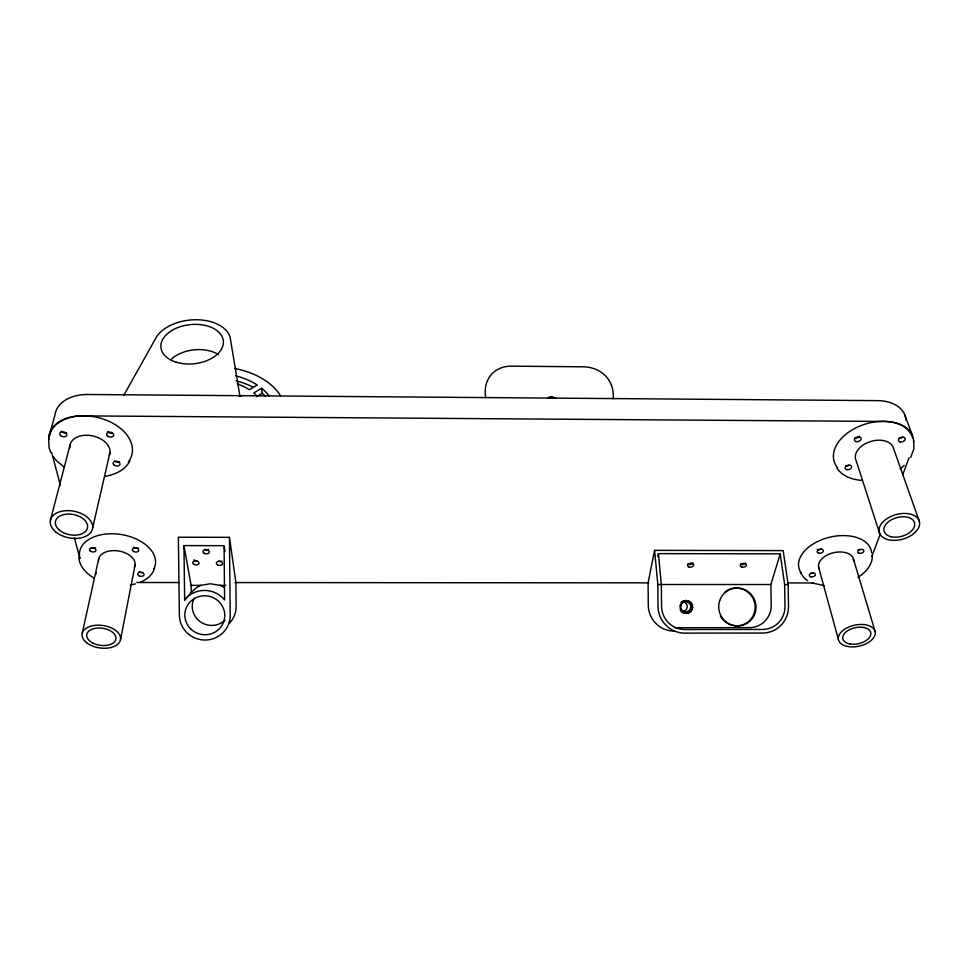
<?xml version="1.0" encoding="UTF-8"?>
<svg xmlns="http://www.w3.org/2000/svg" width="968" height="968" viewBox="0 0 968 968"><rect width="100%" height="100%" fill="white"/><g stroke="black" fill="none" stroke-linecap="round" stroke-linejoin="round"><path stroke-width="1.45" d="M872.337 555.317C872.773 564.804 865.525 572.681 857.914 577.327M48.642 439.291L49.102 447.918L50.844 452.613M485.767 397.751C482.548 379.262 494.285 365.372 513.028 366.17L582.022 366.799C600.717 366.642 614.644 379.601 613.204 398.828M120.577 639.291L135.084 564.961M654.598 550.356L657.816 584.503L658.01 606.21A26.935 26.487 70.9 0 0 684.848 633.132L762.554 633.036A26.886 26.293 68.8 0 0 788.509 606.186L788.158 584.587L783.173 550.598L654.598 550.356L648.088 582.845L648.282 605.218A25.87 25.446 71.2 0 0 674.055 631.063M657.804 556.564L658.409 553.635L780.196 553.841L784.649 584.575L785 606.186A23.293 22.796 68.8 0 1 762.506 629.454L684.812 629.539A23.341 22.954 70.9 0 1 661.555 606.21L661.35 584.515L658.409 553.635M82.268 633.157L98.736 558.645M92.686 527.741L110.001 452.467M50.409 520.179L70.12 444.784M674.696 627.736L749.534 627.651A22.433 21.961 69 0 0 771.218 605.254L770.903 584.527L780.196 553.841M871.817 556.467L880.348 533.9M902.733 474.671L909.134 457.755M154.493 568.398C152.472 575.222 146.374 579.808 140.009 582.373M910.706 457.392L913.937 448.68L913.574 440.573M123.71 395.452L156.84 336.332A38.962 24.406 -6.1 0 1 196.48 319.743A38.962 24.406 -6.1 0 1 230.069 336.9L239.919 396.178M129.942 460.829C125.295 469.988 115.156 474.683 105.452 476.256M184.646 599.93L183.956 545.589L224.08 545.674L224.612 599.93A25.434 24.769 11.4 0 0 184.646 599.93L191.204 592.682A24.696 24.067 11.6 0 1 200.969 585.35L210.286 583.752L220.111 585.362A24.696 24.067 11.6 0 1 223.814 587.249M547.658 398.356L551.748 396.481L556.237 398.429M900.095 468.935L904.221 465.451M256.556 396.662L262.147 393.262L261.626 388.228L253.761 392.984A60.161 40.003 -6.9 0 1 256.919 395.936M130.486 584.89L135.447 583.873M657.816 584.503L770.903 584.527M784.649 584.575L788.158 584.587M183.956 545.589L191.107 585.35L200.969 585.35M220.111 585.362L225.726 585.362M136.875 582.506L179.153 582.53M235.006 582.567L648.657 582.845M787.541 582.93L813.205 582.954M229.464 537.337L178.366 537.216L179.382 615.297A25.434 24.769 11.4 0 0 205.059 640.029A25.434 24.769 11.4 0 0 230.19 615.273L229.464 537.337L235.914 582.567L236.119 606.597A24.599 23.982 11.7 0 1 229.089 623.537M548.674 397.884L551.651 397.909M824.107 585.664L811.668 582.821M862.065 480.394C852.614 479.801 842.366 476.377 836.933 468.125M93.92 578.017C86.515 573.649 79.424 566.582 78.868 557.52M64.203 467.108L56.797 460.998L53.313 456.799M807.687 580.752L804.347 578.138L800.282 572.415M904.729 414.8L912.461 435.612M919.37 521.425A20.8 12.717 -15.5 0 0 886.434 518.993A20.8 12.717 -15.5 0 0 892.097 540.289A20.8 12.717 -15.5 0 0 919.37 521.425L893.476 448.244A19.711 12.802 -16.7 0 0 869.99 441.711A19.711 12.802 -16.7 0 0 856.16 460.671L879.815 533.913M853.328 558.669L874.975 631.027M818.577 567.042L838.373 639.388M51.788 452.976L60.343 485.077M74.355 537.603L79.799 558.04M224.298 547.15L224.951 551.554M191.107 585.35L191.204 592.682M79.945 558.572A38.393 23.934 9.2 0 1 120.177 534.36A38.393 23.934 9.2 0 1 153.694 569.172M95.796 574.278A3.206 1.972 9.4 0 1 96.352 572.85M138.255 547.997A3.243 2.057 9 0 1 133.729 547.235M95.65 547.912A3.267 2.045 10.1 0 1 91.706 547.573M142.816 572.475A3.17 1.972 8.4 0 1 139.102 571.543M98.518 561.125A18.465 11.471 9.2 0 1 118.967 551.034A18.465 11.471 9.2 0 1 134.37 567.333M49.017 439.52A42.29 28.302 12.6 0 1 100.309 418.152A42.29 28.302 12.6 0 1 128.32 461.93M112.469 433.204A3.57 2.432 12.4 0 1 107.811 431.425M66.635 432.672A3.618 2.42 13.7 0 1 61.129 431.123M119.536 461.905A3.485 2.335 11.5 0 1 114.696 461.01M69.938 447.748A20.34 13.576 12.5 0 1 92.057 435.794A20.34 13.576 12.5 0 1 109.275 455.299M837.683 467.822A40.983 26.68 -16.8 0 1 860.661 425.726A40.983 26.68 -16.8 0 1 912.715 438.02M902.878 437.076A3.497 2.275 -17.8 0 1 898.788 438.165M859.511 436.217A3.473 2.299 -16.8 0 1 854.913 437.899M848.912 465.354A3.388 2.214 -15.8 0 1 845.596 465.935M905.963 420.076A38.756 25.64 -17.3 0 0 877.468 400.631L87.761 394.496A39.978 27.177 13.1 0 0 54.837 415.514L48.86 436.931A40.632 27.201 12.7 0 1 82.256 415.877L884.837 421.455A39.373 25.64 -16.9 0 1 913.719 442.255M548.989 397.316A5.554 5.53 80 0 1 553.188 397.896M208.592 549.558A3.194 2.057 6.9 0 1 204.72 549.219M196.879 560.871A3.17 2.021 7.1 0 1 193.987 559.843M221.902 561.101A3.158 2.021 6.4 0 1 218.78 561.101M224.951 620.294A19.336 18.84 11.7 0 1 194.205 598.127M745.554 563.134A3.085 1.936 -10.9 0 1 740.278 564.017M692.955 563.061A3.073 1.96 -9.4 0 1 687.703 563.945M685.646 600.475A6.461 6.353 70.9 0 1 691.261 610.155A6.461 6.353 70.9 0 1 680.226 610.155M681.157 602.362A6.461 6.353 70.9 0 1 684.001 600.692M724.5 592.368A18.936 18.561 69.4 0 1 749.099 593.166A18.936 18.561 69.4 0 1 751.737 618.044A18.936 18.561 69.4 0 1 727.791 623.489M726.786 622.884A18.936 18.561 69.4 0 1 720.349 616.035M237.257 383.873A60.161 40.003 -6.9 0 1 249.357 389.729L257.222 384.998A70.797 47.081 -6.9 0 0 235.502 375.79M261.626 388.228A70.797 47.081 -6.9 0 1 269.358 396.299M236.107 380.835A70.531 47.081 -7 0 1 253.229 387.333M262.147 393.262A70.531 47.081 -7 0 1 265.353 396.13M234.667 368.469A81.433 54.16 -6.9 0 1 280.466 395.646M239.253 396.481A2.771 1.827 -5.4 0 1 241.359 396.311M683.565 601.673A5.022 4.937 71 0 1 682.392 611.522M170.864 359.636A30.843 19.711 -6.4 0 1 218.526 354.603M801.226 572.935A37.195 22.736 -13.3 0 1 827.144 537.881A37.195 22.736 -13.3 0 1 871.624 552.788M860.491 549.425A3.17 1.936 -14.1 0 1 858.132 549.618M821.542 548.602A3.146 1.948 -13.2 0 1 817.161 549.34M813.011 572.669A3.085 1.888 -12.5 0 1 810.724 573.237M819.376 569.257A17.896 10.902 -13.3 0 1 833.448 552.752A17.896 10.902 -13.3 0 1 853.655 561.016M138.956 575.73A3.182 1.972 8.3 0 0 144.002 574.835A3.182 1.972 8.3 0 0 139.634 572.378A3.182 1.972 8.3 0 0 138.956 575.73M90.218 550.937A3.279 2.045 10.1 0 0 95.772 550.949A3.279 2.045 10.1 0 0 92.202 547.803A3.279 2.045 10.1 0 0 90.218 550.937M133.572 551.445A3.255 2.057 8.9 0 0 138.727 550.526A3.255 2.057 8.9 0 0 134.25 547.961A3.255 2.057 8.9 0 0 133.572 551.445M92.795 643.018A14.762 8.615 8.2 0 0 115.93 639.001A14.762 8.615 8.2 0 0 95.3 628.305A14.762 8.615 8.2 0 0 92.795 643.018M87.41 643.321A19.421 11.338 8.2 0 0 119.85 641.639A19.421 11.338 8.2 0 0 96.703 625.207A19.421 11.338 8.2 0 0 87.41 643.321M113.825 464.821A3.497 2.335 11.4 0 0 119.754 464.858A3.497 2.335 11.4 0 0 116.015 461.252A3.497 2.335 11.4 0 0 113.825 464.821M60.585 435.539A3.618 2.42 13.6 0 0 66.671 435.588A3.618 2.42 13.6 0 0 62.69 431.813A3.618 2.42 13.6 0 0 60.585 435.539M107.388 435.83A3.582 2.432 12.3 0 0 113.45 435.878A3.582 2.432 12.3 0 0 109.602 432.103A3.582 2.432 12.3 0 0 107.388 435.83M59.254 529.98A16.335 10.297 11.1 0 0 86.733 529.811A16.335 10.297 11.1 0 0 68.438 514.032A16.335 10.297 11.1 0 0 59.254 529.98M56.338 532.4A21.502 13.54 11.1 0 0 91.948 530.561A21.502 13.54 11.1 0 0 66.078 510.668A21.502 13.54 11.1 0 0 56.338 532.4M846.758 469.649A3.4 2.214 -15.7 0 0 851.671 466.842A3.4 2.214 -15.7 0 0 846.613 465.765A3.4 2.214 -15.7 0 0 846.758 469.649M856.123 441.614A3.485 2.299 -16.7 0 0 861.157 438.673A3.485 2.299 -16.7 0 0 856.002 437.548A3.485 2.299 -16.7 0 0 856.123 441.614M900.119 441.88A3.509 2.275 -17.8 0 0 905.237 438.952A3.509 2.275 -17.8 0 0 900.131 437.839A3.509 2.275 -17.8 0 0 900.119 441.88M891.31 536.78A15.803 9.668 -15.5 0 0 914.736 524.547A15.803 9.668 -15.5 0 0 891.806 519.574A15.803 9.668 -15.5 0 0 891.31 536.78M204.115 553.26A3.206 2.057 6.9 0 0 209.269 552.353A3.206 2.057 6.9 0 0 204.974 549.788A3.206 2.057 6.9 0 0 204.115 553.26M193.927 564.308A3.182 2.021 7 0 0 199.045 563.412A3.182 2.021 7 0 0 194.762 560.895A3.182 2.021 7 0 0 193.927 564.308M217.51 564.816A3.17 2.021 6.3 0 0 222.628 563.908A3.17 2.021 6.3 0 0 218.405 561.404A3.17 2.021 6.3 0 0 217.51 564.816M191.24 629.418A19.977 19.457 11.4 0 0 224.261 619.762A19.977 19.457 11.4 0 0 198.888 596.591A19.977 19.457 11.4 0 0 191.24 629.418M742.069 567.175A3.098 1.936 -10.9 0 0 746.425 564.743A3.098 1.936 -10.9 0 0 741.645 563.836A3.098 1.936 -10.9 0 0 742.069 567.175M688.732 566.909A3.085 1.96 -9.3 0 0 693.669 565.191A3.085 1.96 -9.3 0 0 689.543 563.449A3.085 1.96 -9.3 0 0 688.732 566.909M680.226 605.327A6.486 6.377 70.9 0 0 688.127 613.24A6.486 6.377 70.9 0 0 690.874 602.423A6.486 6.377 70.9 0 0 680.226 605.327M719.66 600.789A18.985 18.61 69.4 0 0 741.125 625.606A18.985 18.61 69.4 0 0 751.313 594.606A18.985 18.61 69.4 0 0 719.66 600.789M680.928 605.52A5.082 4.997 70.9 0 0 687.123 611.74A5.082 4.997 70.9 0 0 689.276 603.245A5.082 4.997 70.9 0 0 680.928 605.52M176.237 362.214A31.399 19.662 -6.1 0 0 223.402 342.345A31.399 19.662 -6.1 0 0 176.721 328.007A31.399 19.662 -6.1 0 0 176.237 362.214M810.954 576.855A3.098 1.875 -12.5 0 0 815.407 574.46A3.098 1.875 -12.5 0 0 810.724 573.576A3.098 1.875 -12.5 0 0 810.954 576.855M818.843 553.236A3.158 1.948 -13.1 0 0 823.393 550.756A3.158 1.948 -13.1 0 0 818.625 549.824A3.158 1.948 -13.1 0 0 818.843 553.236M859.245 553.309A3.17 1.936 -14.1 0 0 863.867 550.828A3.17 1.936 -14.1 0 0 859.148 549.909A3.17 1.936 -14.1 0 0 859.245 553.309M849.795 643.926A14.278 8.155 -12.4 0 0 870.837 633.641A14.278 8.155 -12.4 0 0 849.686 629.587A14.278 8.155 -12.4 0 0 849.795 643.926M847.012 646.358A18.791 10.733 -12.4 0 0 875.278 633.338A18.791 10.733 -12.4 0 0 848.065 627.325A18.791 10.733 -12.4 0 0 847.012 646.358"/></g></svg>
